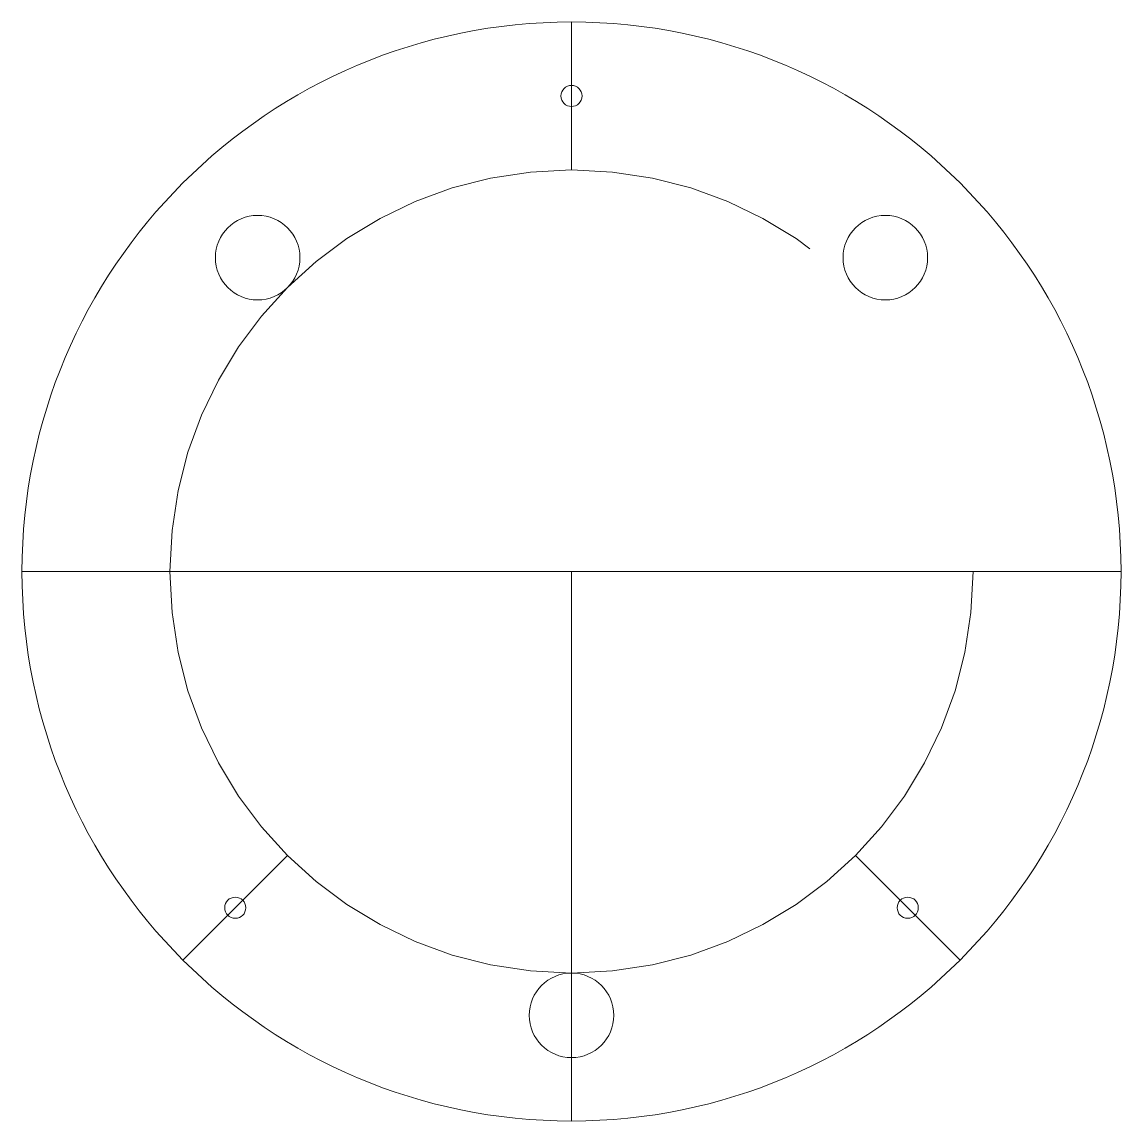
# Model space of a CAD drawing. Header units: inches. Extents: x -3.25 to 3.25, y -3.25 to 3.25.
import ezdxf

# ---------------------------------------------------------------- set-up
doc = ezdxf.new("R2010")
doc.units = ezdxf.units.IN
doc.linetypes.add('DASHED', pattern=[19.05, 12.7, -6.35])
doc.layers.get('0').update_dxf_attribs({"linetype": 'CONTINUOUS', "lineweight": 0})
doc.layers.add('construction', color=7, linetype='DASHED', lineweight=0)
doc.layers.add('holes', color=7, linetype='CONTINUOUS', lineweight=0)

msp = doc.modelspace()

# ---------------------------------------------------------------- linework, layer by layer
msp.add_circle((0, 0), 3.25)
at = {"layer": 'construction'}
for p, q in [((0, 2.375), (0, 3.25)), ((0, 0), (-3.25, 0)), ((0, 0), (3.25, 0)), ((0, 0), (0, -3.25)), ((-1.67938, -1.67938), (-2.2981, -2.2981)), ((1.67938, -1.67938), (2.2981, -2.2981))]:
    msp.add_line(p, q, dxfattribs=at)
msp.add_circle((0, 0), 2.375, dxfattribs=at)
at = {"layer": 'holes'}
for centre, radius in [((0, 2.8125), 0.0625), ((-1.85616, 1.85616), 0.25), ((1.85616, 1.85616), 0.25), ((-1.98874, -1.98874), 0.0625), ((1.98874, -1.98874), 0.0625), ((0, -2.625), 0.25)]:
    msp.add_circle(centre, radius, dxfattribs=at)

doc.saveas('drawing.dxf')
